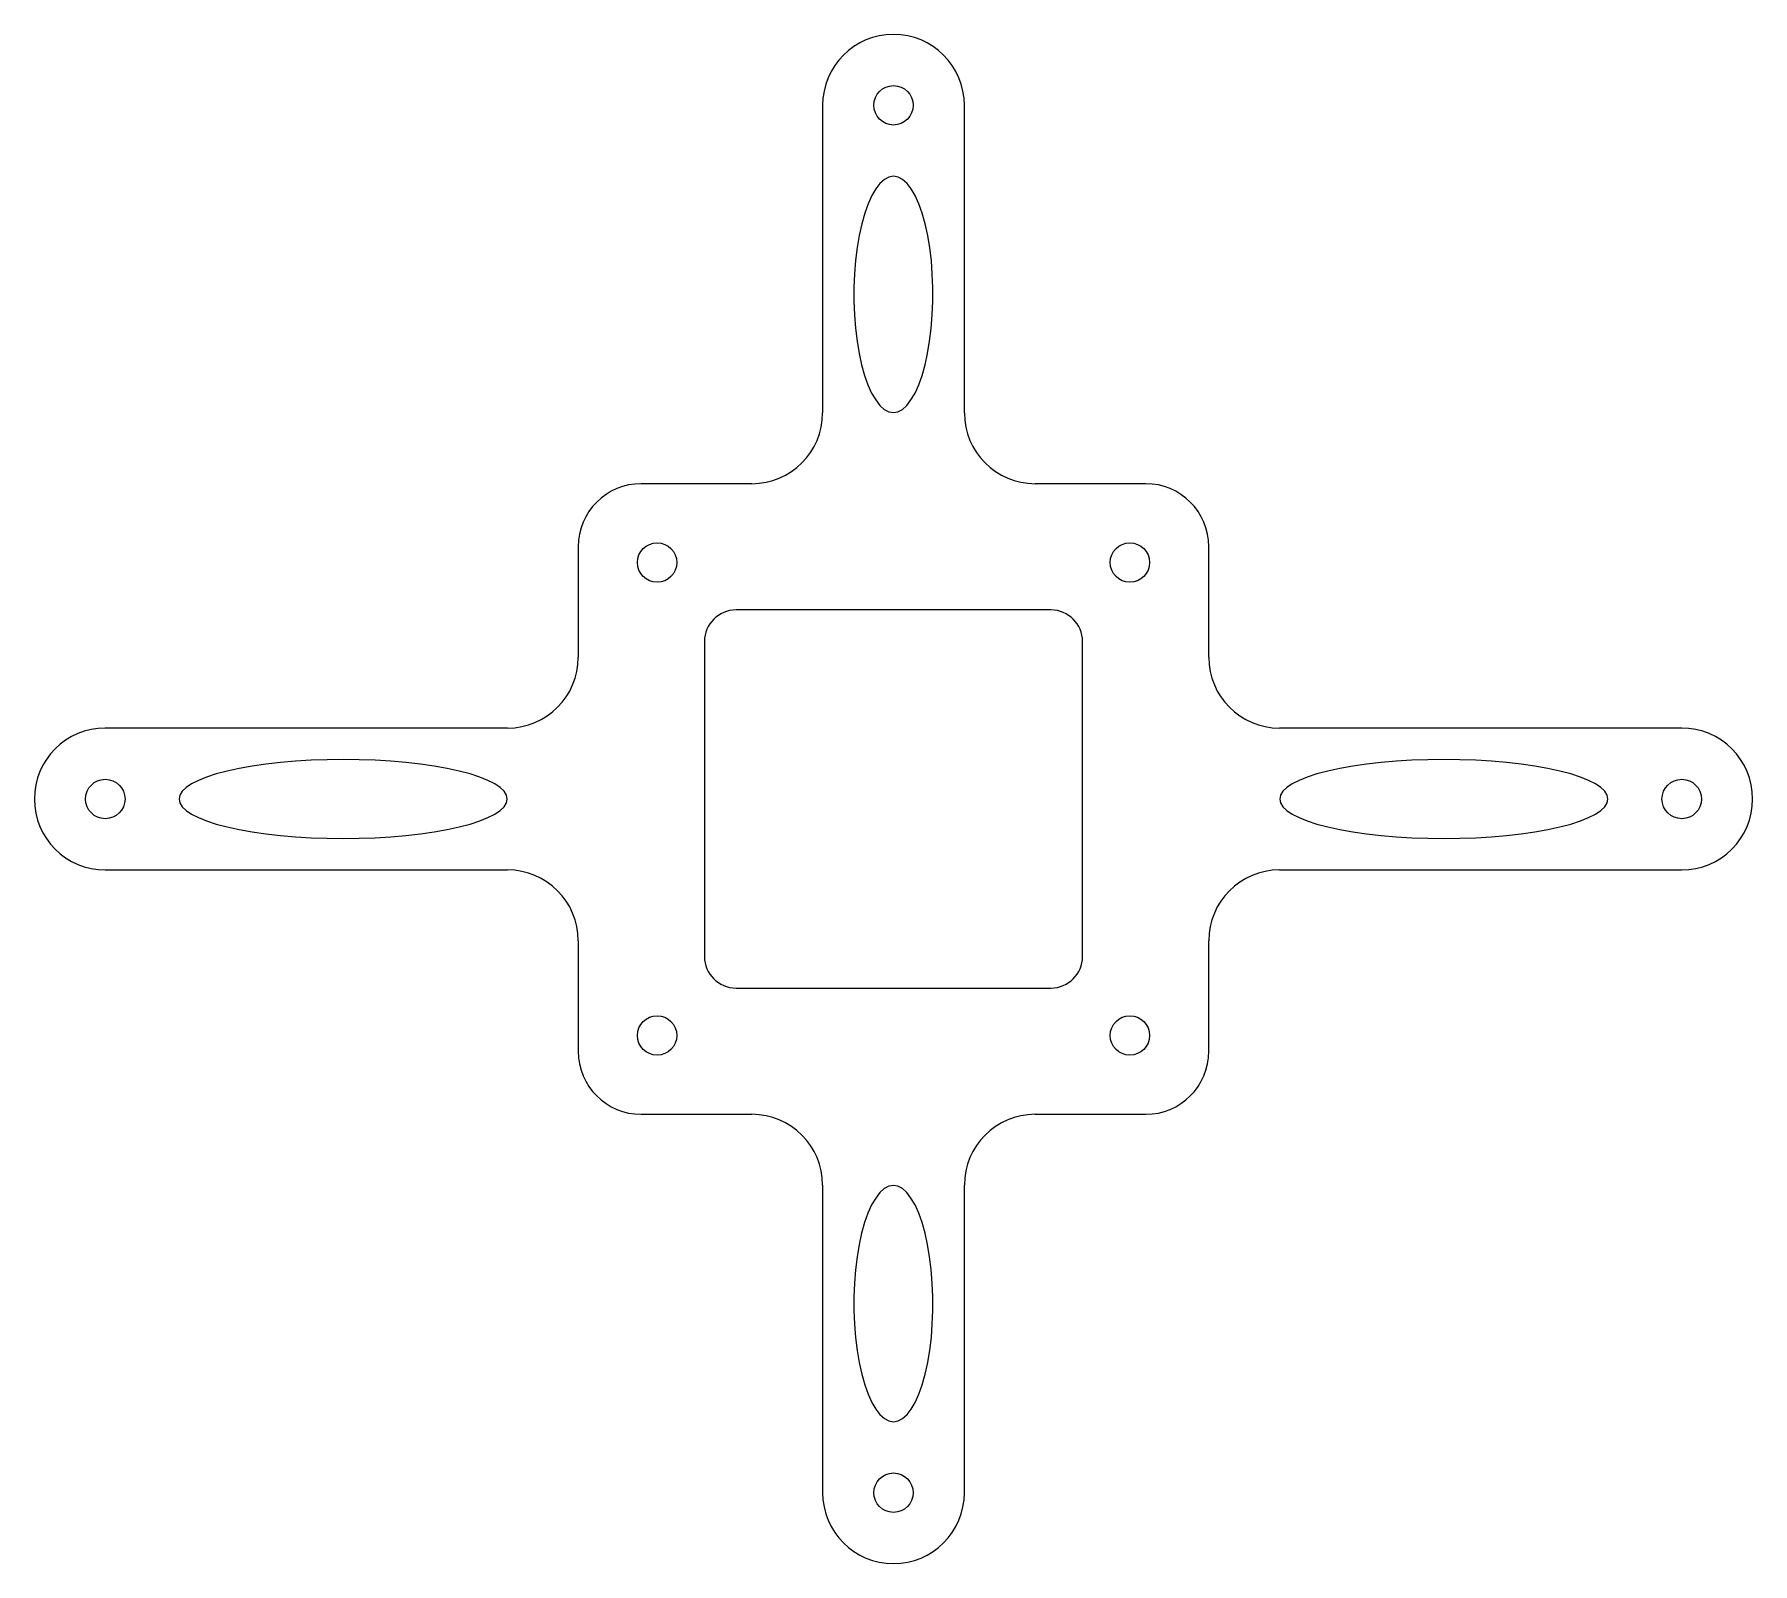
# Model space of a CAD drawing. Header units: millimetres. Extents: x -55 to 55, y -48 to 48.
import ezdxf

# ---------------------------------------------------------------- set-up
doc = ezdxf.new("R2010")
doc.units = ezdxf.units.MM

msp = doc.modelspace()

# ---------------------------------------------------------------- linework, layer by layer
at = {"color": 7, "linetype": 'Continuous', "lineweight": 15}
for p, q in [((-4.5, 44), (-4.5, 24.49)), ((4.5, 24.49), (4.5, 44)), ((-8.99, 20), (-16, 20)), ((16, 20), (8.99, 20)), ((-20, 16), (-20, 8.99)), ((20, 8.99), (20, 16)), ((9.99, 11.99), (-9.99, 11.99)), ((-11.99, 9.99), (-11.99, -9.99)), ((11.99, -9.99), (11.99, 9.99)), ((-24.49, 4.5), (-50, 4.5)), ((50, 4.5), (24.49, 4.5)), ((-50, -4.5), (-24.49, -4.5)), ((24.49, -4.5), (50, -4.5)), ((-20, -8.99), (-20, -16)), ((20, -16), (20, -8.99)), ((-9.99, -11.99), (9.99, -11.99)), ((-16, -20), (-8.99, -20)), ((8.99, -20), (16, -20)), ((-4.5, -24.49), (-4.5, -44)), ((4.5, -44), (4.5, -24.49))]:
    msp.add_line(p, q, dxfattribs=at)
at = {"color": 7, "linetype": 'Continuous', "lineweight": 15, "flags": 128}
for points in [[(0, 39.5), (-0.29, 39.45), (-0.58, 39.3), (-0.86, 39.05), (-1.12, 38.7), (-1.38, 38.27), (-1.61, 37.75), (-1.82, 37.15), (-2.01, 36.48), (-2.17, 35.75), (-2.3, 34.98), (-2.4, 34.16), (-2.47, 33.31), (-2.51, 32.44), (-2.51, 31.57), (-2.47, 30.71), (-2.41, 29.86), (-2.31, 29.04), (-2.18, 28.26), (-2.02, 27.53), (-1.83, 26.86), (-1.62, 26.26), (-1.39, 25.74), (-1.13, 25.31), (-0.87, 24.96), (-0.59, 24.71), (-0.3, 24.56), (-0.01, 24.51), (0.28, 24.56), (0.57, 24.71), (0.85, 24.96), (1.11, 25.31), (1.37, 25.74), (1.6, 26.26), (1.81, 26.86), (2, 27.53), (2.16, 28.26), (2.29, 29.03), (2.39, 29.85), (2.46, 30.7), (2.5, 31.57), (2.5, 32.44), (2.46, 33.3), (2.4, 34.15), (2.3, 34.97), (2.17, 35.75), (2.01, 36.48), (1.82, 37.15), (1.61, 37.75), (1.38, 38.27), (1.12, 38.7), (0.86, 39.05), (0.58, 39.3), (0.29, 39.45), (0, 39.5)], [(-24.5, 0), (-24.55, 0.25), (-24.7, 0.49), (-24.95, 0.73), (-25.29, 0.96), (-25.73, 1.18), (-26.25, 1.39), (-26.86, 1.59), (-27.55, 1.77), (-28.31, 1.94), (-29.13, 2.08), (-30, 2.21), (-30.93, 2.32), (-31.89, 2.4), (-32.88, 2.46), (-33.89, 2.49), (-34.91, 2.51), (-35.93, 2.49), (-36.94, 2.46), (-37.93, 2.4), (-38.89, 2.32), (-39.82, 2.21), (-40.69, 2.08), (-41.51, 1.94), (-42.27, 1.77), (-42.96, 1.59), (-43.57, 1.39), (-44.09, 1.18), (-44.53, 0.96), (-44.87, 0.73), (-45.12, 0.49), (-45.27, 0.25), (-45.32, 0), (-45.27, -0.25), (-45.12, -0.49), (-44.87, -0.73), (-44.53, -0.96), (-44.09, -1.18), (-43.57, -1.39), (-42.96, -1.59), (-42.27, -1.77), (-41.51, -1.94), (-40.69, -2.08), (-39.82, -2.21), (-38.89, -2.31), (-37.93, -2.4), (-36.94, -2.46), (-35.93, -2.49), (-34.91, -2.5), (-33.89, -2.49), (-32.88, -2.46), (-31.89, -2.4), (-30.93, -2.31), (-30, -2.21), (-29.13, -2.08), (-28.31, -1.93), (-27.55, -1.77), (-26.86, -1.59), (-26.25, -1.39), (-25.73, -1.18), (-25.29, -0.96), (-24.95, -0.72), (-24.7, -0.49), (-24.55, -0.24), (-24.5, 0)], [(24.5, 0), (24.55, -0.24), (24.7, -0.49), (24.95, -0.72), (25.29, -0.96), (25.73, -1.18), (26.25, -1.39), (26.86, -1.59), (27.55, -1.77), (28.31, -1.93), (29.13, -2.08), (30, -2.21), (30.93, -2.31), (31.89, -2.4), (32.88, -2.46), (33.89, -2.49), (34.91, -2.5), (35.93, -2.49), (36.94, -2.46), (37.93, -2.4), (38.89, -2.31), (39.82, -2.21), (40.69, -2.08), (41.51, -1.94), (42.27, -1.77), (42.96, -1.59), (43.57, -1.39), (44.09, -1.18), (44.53, -0.96), (44.87, -0.73), (45.12, -0.49), (45.27, -0.25), (45.32, 0), (45.27, 0.25), (45.12, 0.49), (44.87, 0.73), (44.53, 0.96), (44.09, 1.18), (43.57, 1.39), (42.96, 1.59), (42.27, 1.77), (41.51, 1.94), (40.69, 2.08), (39.82, 2.21), (38.89, 2.32), (37.93, 2.4), (36.94, 2.46), (35.93, 2.49), (34.91, 2.51), (33.89, 2.49), (32.88, 2.46), (31.89, 2.4), (30.93, 2.32), (30, 2.21), (29.13, 2.08), (28.31, 1.94), (27.55, 1.77), (26.86, 1.59), (26.25, 1.39), (25.73, 1.18), (25.29, 0.96), (24.95, 0.73), (24.7, 0.49), (24.55, 0.25), (24.5, 0)], [(0, -39.5), (0.29, -39.45), (0.58, -39.3), (0.86, -39.05), (1.12, -38.7), (1.38, -38.27), (1.61, -37.75), (1.82, -37.15), (2.01, -36.48), (2.17, -35.75), (2.3, -34.97), (2.4, -34.15), (2.46, -33.3), (2.5, -32.44), (2.5, -31.57), (2.46, -30.7), (2.39, -29.85), (2.29, -29.03), (2.16, -28.26), (2, -27.53), (1.81, -26.86), (1.6, -26.26), (1.37, -25.74), (1.11, -25.31), (0.85, -24.96), (0.57, -24.71), (0.28, -24.56), (-0.01, -24.51), (-0.3, -24.56), (-0.59, -24.71), (-0.87, -24.96), (-1.13, -25.31), (-1.39, -25.74), (-1.62, -26.26), (-1.83, -26.86), (-2.02, -27.53), (-2.18, -28.26), (-2.31, -29.04), (-2.41, -29.86), (-2.47, -30.71), (-2.51, -31.57), (-2.51, -32.44), (-2.47, -33.31), (-2.4, -34.16), (-2.3, -34.98), (-2.17, -35.75), (-2.01, -36.48), (-1.82, -37.15), (-1.61, -37.75), (-1.38, -38.27), (-1.12, -38.7), (-0.86, -39.05), (-0.58, -39.3), (-0.29, -39.45), (0, -39.5)]]:
    msp.add_lwpolyline(points, dxfattribs=at)
at = {"color": 7, "linetype": 'Continuous', "lineweight": 15}
for centre in [(0, 44), (-15, 15), (15, 15), (-50, 0), (50, 0), (-15, -15), (15, -15), (0, -44)]:
    msp.add_circle(centre, 1.25, dxfattribs=at)
for centre, radius, start, end in [((0, 44), 4.5, 0, 180), ((-8.99, 24.49), 4.49, 270, 0), ((8.99, 24.49), 4.49, 180, 270), ((-16, 16), 4, 90, 180), ((16, 16), 4, 0, 90), ((-9.99, 9.99), 2, 90, 180), ((9.99, 9.99), 2, 0, 90), ((-24.49, 8.99), 4.49, 270, 0), ((24.49, 8.99), 4.49, 180, 270), ((-50, 0), 4.5, 90, 270), ((50, 0), 4.5, 270, 90), ((-24.49, -8.99), 4.49, 0, 90), ((24.49, -8.99), 4.49, 90, 180), ((-9.99, -9.99), 2, 180, 270), ((9.99, -9.99), 2, 270, 0), ((-16, -16), 4, 180, 270), ((16, -16), 4, 270, 0), ((-8.99, -24.49), 4.49, 0, 90), ((8.99, -24.49), 4.49, 90, 180), ((0, -44), 4.5, 180, 0)]:
    msp.add_arc(centre, radius, start, end, dxfattribs=at)

doc.saveas('drawing.dxf')
